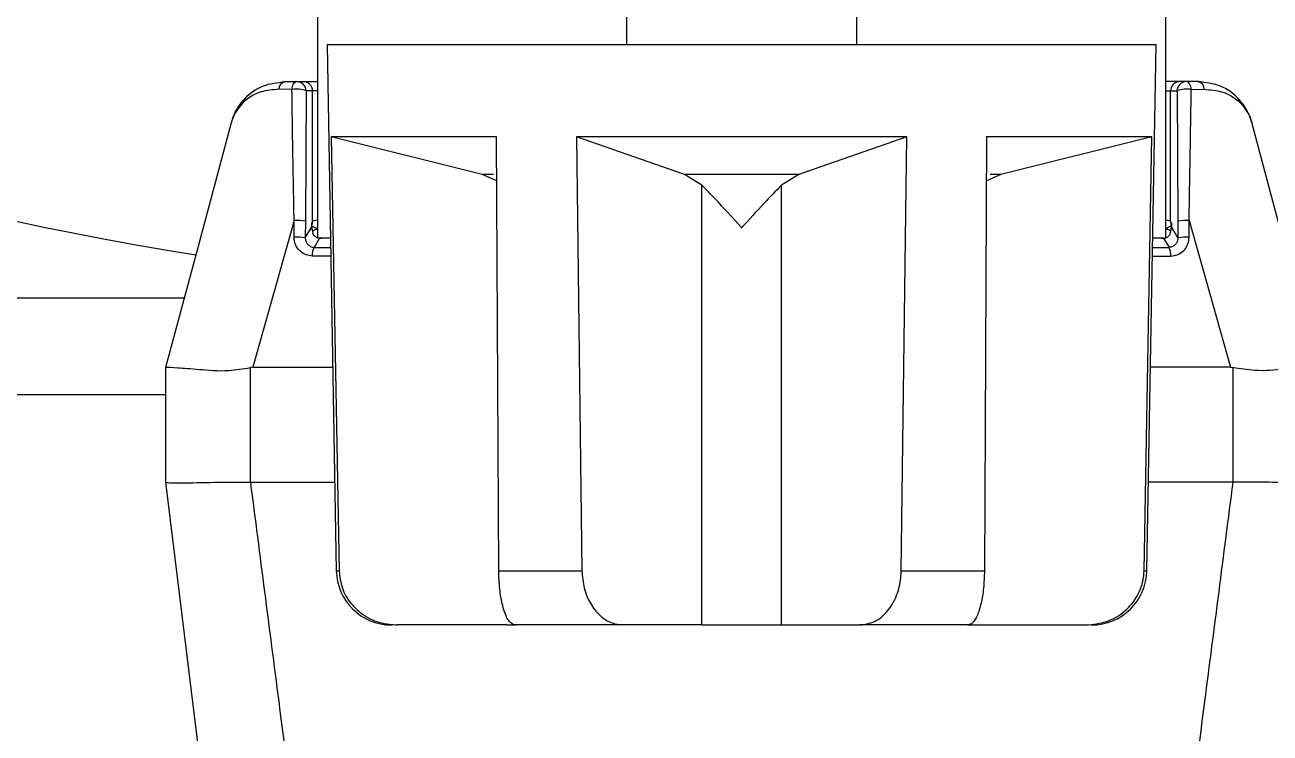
# Model space of a CAD drawing. Extents: x 17.3 to 113.1, y 4.8 to 84.5.
# Drawn here: x 106.195 to 107.546, y 31.674 to 32.443 of the extents above; entities that cross this region are included whole.
import ezdxf

# ---------------------------------------------------------------- set-up
doc = ezdxf.new("R2010")
doc.units = 0
doc.header["$MEASUREMENT"] = 0
doc.layers.add('OBJECT', color=7, linetype='CONTINUOUS')

msp = doc.modelspace()

# ---------------------------------------------------------------- linework, layer by layer
at = {"layer": 'OBJECT'}
for p, q in [((106.5127, 32.2117), (106.5127, 32.563)), ((107.4327, 32.563), (107.4327, 32.2117)), ((106.8477, 32.4853), (106.8477, 32.4215)), ((107.0977, 32.4215), (107.0977, 32.4853)), ((106.5227, 32.4215), (106.5327, 31.8504)), ((107.4227, 32.4215), (106.5227, 32.4215)), ((107.4127, 31.8504), (107.4227, 32.4215)), ((106.4768, 32.3815), (106.4899, 32.3815)), ((106.4899, 32.3815), (106.497, 32.3815)), ((106.497, 32.3815), (106.5126, 32.3815)), ((107.4484, 32.3815), (107.4328, 32.3815)), ((107.4555, 32.3815), (107.4484, 32.3815)), ((107.4686, 32.3815), (107.4555, 32.3815)), ((106.4846, 32.3729), (106.4704, 32.3732)), ((106.4999, 32.3715), (106.4991, 32.2302)), ((106.5069, 32.3715), (106.4999, 32.3715)), ((106.5069, 32.2295), (106.5069, 32.3715)), ((106.5127, 32.3715), (106.5069, 32.3715)), ((107.4327, 32.3715), (107.4384, 32.3715)), ((107.4384, 32.2295), (107.4384, 32.3715)), ((107.4384, 32.3715), (107.4455, 32.3715)), ((107.4455, 32.3715), (107.4463, 32.2302)), ((107.4608, 32.3729), (107.475, 32.3732)), ((106.7067, 32.3215), (106.5272, 32.3215)), ((106.5272, 32.3215), (106.5358, 31.8504)), ((106.6912, 32.2806), (106.5272, 32.3215)), ((106.7091, 31.8504), (106.7067, 32.3215)), ((107.1521, 32.3215), (106.7933, 32.3215)), ((106.7933, 32.3215), (106.7994, 31.8504)), ((106.9106, 32.2806), (106.7933, 32.3215)), ((107.1521, 32.3215), (107.0348, 32.2806)), ((107.146, 31.8504), (107.1521, 32.3215)), ((107.2387, 32.3215), (107.2363, 31.8504)), ((107.4182, 32.3215), (107.2387, 32.3215)), ((107.4182, 32.3215), (107.2542, 32.2806)), ((107.4096, 31.8504), (107.4182, 32.3215)), ((106.7069, 32.2736), (106.6912, 32.2806)), ((106.7032, 32.2806), (106.6912, 32.2806)), ((107.0348, 32.2806), (106.9106, 32.2806)), ((106.9295, 32.2689), (106.9106, 32.2806)), ((107.0348, 32.2806), (107.0159, 32.2689)), ((107.2542, 32.2806), (107.2385, 32.2736)), ((107.2542, 32.2806), (107.2427, 32.2806)), ((106.9295, 31.7915), (106.9295, 32.2689)), ((107.0159, 31.7915), (107.0159, 32.2689)), ((106.4869, 32.2307), (106.442, 32.0715)), ((106.4869, 32.2125), (106.4869, 32.2307)), ((106.4991, 32.2302), (106.499, 32.212)), ((106.5061, 32.2239), (106.5061, 32.2263)), ((106.5062, 32.2282), (106.5069, 32.2295)), ((107.4392, 32.2282), (107.4384, 32.2295)), ((107.4393, 32.2239), (107.4393, 32.2263)), ((107.4463, 32.2302), (107.4463, 32.212)), ((107.4585, 32.2125), (107.4584, 32.2307)), ((107.4584, 32.2307), (107.5034, 32.0715)), ((106.499, 32.212), (106.5061, 32.2239)), ((106.5073, 32.2169), (106.5071, 32.2165)), ((107.4381, 32.2169), (107.4383, 32.2165)), ((107.4463, 32.212), (107.4393, 32.2239)), ((106.5146, 32.2114), (106.5087, 32.2015)), ((106.5147, 32.2114), (106.5146, 32.2114)), ((106.5264, 32.2114), (106.5169, 32.2114)), ((106.5264, 32.2114), (106.5169, 32.2114)), ((106.5169, 32.2114), (106.5169, 32.2114)), ((107.4285, 32.2114), (107.419, 32.2114)), ((107.4285, 32.2114), (107.419, 32.2114)), ((107.4285, 32.2114), (107.4285, 32.2114)), ((107.4307, 32.2114), (107.4308, 32.2114)), ((107.4308, 32.2114), (107.4367, 32.2015)), ((106.5267, 32.1919), (106.5066, 32.1921)), ((107.4187, 32.1919), (107.4388, 32.1921)), ((106.3678, 32.1465), (104.7759, 32.1465)), ((106.3477, 31.9465), (106.3477, 32.0715)), ((106.3477, 32.0715), (106.3477, 32.0715)), ((106.442, 32.0715), (106.4392, 32.071)), ((106.4392, 32.071), (106.4392, 31.9465)), ((106.442, 32.0715), (106.5288, 32.0715)), ((107.5034, 32.0715), (107.4166, 32.0715)), ((107.5034, 32.0715), (107.5061, 32.071)), ((107.5061, 32.071), (107.5061, 31.9465)), ((104.7759, 32.0416), (106.3477, 32.0416)), ((106.3477, 31.9465), (106.3477, 31.9465)), ((106.3831, 31.6578), (106.3477, 31.9465)), ((106.4392, 31.9465), (106.4394, 31.9465)), ((106.4394, 31.9465), (106.531, 31.9465)), ((107.506, 31.9465), (107.4144, 31.9465)), ((107.5061, 31.9465), (107.506, 31.9465)), ((106.5327, 31.8504), (106.5358, 31.8504)), ((106.7091, 31.8504), (106.7994, 31.8504)), ((107.146, 31.8504), (107.2363, 31.8504)), ((107.4096, 31.8504), (107.4127, 31.8504)), ((106.7176, 31.7915), (106.5988, 31.7915)), ((106.7176, 31.7915), (106.7275, 31.7915)), ((106.8445, 31.7915), (106.727, 31.7915)), ((106.9295, 31.7915), (106.8445, 31.7915)), ((106.9295, 31.7915), (107.0159, 31.7915)), ((107.0159, 31.7915), (107.1009, 31.7915)), ((107.2184, 31.7915), (107.1009, 31.7915)), ((107.2179, 31.7915), (107.2278, 31.7915)), ((107.2278, 31.7915), (107.3466, 31.7915))]:
    msp.add_line(p, q, dxfattribs=at)
at = {"layer": 'OBJECT', "flags": 128}
for points in [[(106.4846, 32.3729), (106.4848, 32.3746), (106.4852, 32.3763), (106.4857, 32.3777), (106.4864, 32.379), (106.4871, 32.3801), (106.488, 32.3808), (106.4889, 32.3813), (106.4899, 32.3815)], [(107.4608, 32.3729), (107.4606, 32.3746), (107.4602, 32.3763), (107.4597, 32.3777), (107.459, 32.379), (107.4582, 32.3801), (107.4574, 32.3808), (107.4565, 32.3813), (107.4555, 32.3815)], [(106.3477, 32.0715), (106.3833, 32.2042), (106.4188, 32.337)], [(107.5977, 32.0715), (107.5621, 32.2042), (107.5265, 32.337)]]:
    msp.add_lwpolyline(points, dxfattribs=at)
at = {"layer": 'OBJECT'}
for centre, radius, start, end in [((106.9727, 35.9065), 3.76, 196.2407, 260.9363), ((106.4785, 32.3735), 0.00813, 102.1923, 182.43), ((106.4899, 32.3715), 0.00999, 359.9595, 89.9642), ((106.497, 32.3715), 0.00999, 359.9595, 89.9642), ((107.4484, 32.3715), 0.00999, 90.0358, 180.0405), ((107.4555, 32.3715), 0.00999, 90.0358, 180.0405), ((107.4669, 32.3735), 0.00813, 357.57, 77.8077), ((106.4768, 32.3215), 0.06, 120.6343, 140.784), ((106.4896, 32.3437), 0.0296, 69.6976, 99.7764), ((107.4558, 32.3437), 0.0296, 80.2236, 110.3024), ((107.4686, 32.3215), 0.06, 41.5897, 59.3657), ((107.4686, 32.3215), 0.06, 15, 18.0174), ((106.4901, 32.1629), 0.0678, 82.3907, 92.677), ((106.497, 32.2294), 0.00992, 336.651, 0.2699), ((107.4484, 32.2294), 0.00992, 179.7301, 203.349), ((107.4553, 32.1629), 0.0678, 87.323, 97.6093), ((106.4901, 32.1448), 0.0678, 82.3902, 92.6772), ((107.4553, 32.1448), 0.0678, 87.3228, 97.6098), ((106.5219, 32.1937), 0.0153, 149.2116, 185.9972), ((107.4235, 32.1937), 0.0153, 354.0028, 30.7884), ((106.5927, 31.8515), 0.06, 181, 270), ((107.3527, 31.8515), 0.06, 270, 359)]:
    msp.add_arc(centre, radius, start, end, dxfattribs=at)
for centre, major_axis, ratio, start_param, end_param in [((106.4937, 32.2406), (-0.008, 0.0234), 0.411517, 3.54502, 3.919031), ((106.5036, 32.2406), (-0.002, 0.016), 0.100662, 3.339482, 3.812184), ((106.5219, 32.2294), (0.015, 0), 0.145814, 2.233983, 3.089233), ((107.4235, 32.2294), (0.015, 0), 0.145814, 0.05236, 0.90761), ((107.4418, 32.2406), (0.002, 0.016), 0.100662, 2.471001, 2.943703), ((107.4517, 32.2406), (0.008, 0.0234), 0.411517, 2.364154, 2.738165), ((106.5124, 32.2177), (-0.004, 0.0117), 0.411517, 0.876129, 1.497694), ((107.433, 32.2177), (0.004, 0.0117), 0.411517, 4.785491, 5.407056), ((106.9727, 32.3918), (2.2237, 0), 0.08749, 4.50219, 4.510381), ((106.5169, 32.2131), (0.02, 0), 0.087489, 4.599764, 4.712389), ((106.9727, 32.3918), (2.2237, 0), 0.08749, 4.914397, 4.922588), ((107.4285, 32.2131), (0.02, 0), 0.087489, 4.712389, 4.825014)]:
    msp.add_ellipse(centre, major_axis=major_axis, ratio=ratio, start_param=start_param, end_param=end_param, dxfattribs=at)
for points, knots in [([(106.4188, 32.337), (106.4189, 32.3371), (106.4191, 32.3379), (106.4198, 32.3405), (106.4229, 32.349), (106.4319, 32.3633), (106.4504, 32.3781), (106.4688, 32.3805), (106.4768, 32.3815)], [0, 0, 0, 0, 0.0036605, 0.0349635, 0.1124887, 0.381453, 0.7324431, 1, 1, 1, 1]), ([(107.5265, 32.337), (107.5265, 32.3371), (107.5263, 32.3379), (107.5256, 32.3405), (107.5225, 32.349), (107.5134, 32.3633), (107.495, 32.3781), (107.4766, 32.3805), (107.4686, 32.3815)], [0, 0, 0, 0, 0.0036605, 0.0349635, 0.1124887, 0.381453, 0.7324431, 1, 1, 1, 1]), ([(106.4704, 32.3732), (106.4637, 32.3726), (106.4467, 32.3711), (106.4287, 32.3579), (106.4211, 32.3448), (106.419, 32.3377), (106.4189, 32.3371), (106.4188, 32.337)], [0, 0, 0, 0, 0.2447435, 0.6267288, 0.9679279, 0.9961443, 1, 1, 1, 1]), ([(106.4869, 32.2307), (106.4868, 32.2374), (106.4862, 32.2706), (106.4853, 32.3182), (106.4848, 32.3587), (106.4846, 32.3729)], [0, 0, 0, 0, 0.13968, 0.698662, 1, 1, 1, 1]), ([(107.4584, 32.2307), (107.4586, 32.2374), (107.4592, 32.2706), (107.46, 32.3182), (107.4606, 32.3587), (107.4608, 32.3729)], [0, 0, 0, 0, 0.13968, 0.698662, 1, 1, 1, 1]), ([(107.475, 32.3732), (107.4817, 32.3726), (107.4987, 32.3711), (107.5167, 32.3579), (107.5243, 32.3448), (107.5264, 32.3377), (107.5265, 32.3371), (107.5265, 32.337)], [0, 0, 0, 0, 0.2447435, 0.6267288, 0.9679279, 0.9961443, 1, 1, 1, 1]), ([(106.9727, 32.2227), (106.9726, 32.2228), (106.963, 32.2334), (106.9477, 32.2506), (106.9343, 32.2641), (106.9295, 32.2689)], [0, 0, 0, 0, 0.0046085, 0.6476958, 1, 1, 1, 1]), ([(107.0159, 32.2689), (107.0096, 32.2625), (106.996, 32.2487), (106.9808, 32.2317), (106.9728, 32.2228), (106.9727, 32.2227)], [0, 0, 0, 0, 0.458056, 0.995393, 1, 1, 1, 1]), ([(106.5061, 32.2263), (106.5061, 32.2266), (106.5061, 32.2271), (106.5062, 32.2278), (106.5062, 32.2281), (106.5062, 32.2282), (106.5062, 32.2282)], [0, 0, 0, 0, 0.441092, 0.8220255, 0.9392836, 1, 1, 1, 1]), ([(107.4393, 32.2263), (107.4392, 32.2266), (107.4392, 32.2271), (107.4392, 32.2278), (107.4392, 32.2281), (107.4392, 32.2282), (107.4392, 32.2282)], [0, 0, 0, 0, 0.441092, 0.8220255, 0.9392836, 1, 1, 1, 1]), ([(106.5066, 32.1921), (106.5044, 32.1924), (106.4998, 32.1929), (106.4938, 32.1966), (106.4893, 32.202), (106.4872, 32.2077), (106.487, 32.2113), (106.4869, 32.2125)], [0, 0, 0, 0, 0.219062, 0.438015, 0.65921, 0.879994, 1, 1, 1, 1]), ([(106.5059, 32.2249), (106.5061, 32.2249), (106.5067, 32.2247), (106.5098, 32.2231), (106.5119, 32.2213), (106.5126, 32.2214), (106.5127, 32.2214)], [0, 0, 0, 0, 0.276386, 0.5617649, 0.9092975, 1, 1, 1, 1]), ([(106.5068, 32.2192), (106.5075, 32.2197), (106.5091, 32.2208), (106.5114, 32.2216), (106.5128, 32.2213), (106.513, 32.2213)], [0, 0, 0, 0, 0.371609, 0.901161, 1, 1, 1, 1]), ([(106.5146, 32.2114), (106.5141, 32.2114), (106.5128, 32.2115), (106.5107, 32.2123), (106.5085, 32.214), (106.5076, 32.2155), (106.5071, 32.2165)], [0, 0, 0, 0, 0.116464, 0.269453, 0.542699, 1, 1, 1, 1]), ([(107.4308, 32.2114), (107.4313, 32.2114), (107.4326, 32.2115), (107.4346, 32.2123), (107.4369, 32.214), (107.4378, 32.2155), (107.4383, 32.2165)], [0, 0, 0, 0, 0.116464, 0.269453, 0.542699, 1, 1, 1, 1]), ([(107.4395, 32.2249), (107.4393, 32.2249), (107.4387, 32.2247), (107.4356, 32.2231), (107.4335, 32.2213), (107.4328, 32.2214), (107.4327, 32.2214)], [0, 0, 0, 0, 0.276386, 0.5617649, 0.9092975, 1, 1, 1, 1]), ([(107.4331, 32.2212), (107.4337, 32.2212), (107.4353, 32.2212), (107.4374, 32.2203), (107.4384, 32.2193), (107.4388, 32.219)], [0, 0, 0, 0, 0.2858421, 0.7854336, 1, 1, 1, 1]), ([(107.4388, 32.1921), (107.441, 32.1924), (107.4456, 32.1929), (107.4516, 32.1966), (107.4561, 32.202), (107.4582, 32.2077), (107.4584, 32.2113), (107.4585, 32.2125)], [0, 0, 0, 0, 0.219062, 0.438015, 0.65921, 0.879994, 1, 1, 1, 1]), ([(106.499, 32.212), (106.4991, 32.2108), (106.4994, 32.2084), (106.5011, 32.2053), (106.5038, 32.2028), (106.5065, 32.2017), (106.5082, 32.2016), (106.5087, 32.2015)], [0, 0, 0, 0, 0.2189948, 0.4375087, 0.669167, 0.9071895, 1, 1, 1, 1]), ([(106.5169, 32.2114), (106.5167, 32.2114), (106.516, 32.2114), (106.5152, 32.2114), (106.5147, 32.2114)], [0, 0, 0, 0, 0.250066, 1, 1, 1, 1]), ([(107.4307, 32.2114), (107.4305, 32.2114), (107.4298, 32.2114), (107.4291, 32.2114), (107.4285, 32.2114)], [0, 0, 0, 0, 0.250032, 1, 1, 1, 1]), ([(107.4463, 32.212), (107.4462, 32.2108), (107.446, 32.2084), (107.4443, 32.2053), (107.4416, 32.2028), (107.4389, 32.2017), (107.4372, 32.2016), (107.4367, 32.2015)], [0, 0, 0, 0, 0.2189948, 0.4375087, 0.669167, 0.9071895, 1, 1, 1, 1]), ([(106.3477, 32.0715), (106.3479, 32.0715), (106.3487, 32.0717), (106.3587, 32.0709), (106.3825, 32.0694), (106.4112, 32.0663), (106.4314, 32.0697), (106.4392, 32.071)], [0, 0, 0, 0, 0.097509, 0.351331, 0.599304, 0.843154, 1, 1, 1, 1]), ([(107.5977, 32.0715), (107.5975, 32.0715), (107.5967, 32.0717), (107.5867, 32.0709), (107.5629, 32.0694), (107.5342, 32.0663), (107.514, 32.0697), (107.5061, 32.071)], [0, 0, 0, 0, 0.097509, 0.351331, 0.599304, 0.843154, 1, 1, 1, 1]), ([(106.3477, 31.9465), (106.3491, 31.9462), (106.3518, 31.9456), (106.3726, 31.9458), (106.4023, 31.9466), (106.4272, 31.9465), (106.4392, 31.9465)], [0, 0, 0, 0, 0.253583, 0.507165, 0.760847, 1, 1, 1, 1]), ([(106.4394, 31.9465), (106.4497, 31.8672), (106.4673, 31.7307), (106.4849, 31.5943), (106.4922, 31.5372)], [0, 0, 0, 0, 0.5814499, 1, 1, 1, 1]), ([(107.506, 31.9465), (107.4957, 31.8672), (107.4781, 31.7307), (107.4605, 31.5943), (107.4531, 31.5372)], [0, 0, 0, 0, 0.5814499, 1, 1, 1, 1]), ([(107.5977, 31.9465), (107.5963, 31.9462), (107.5936, 31.9456), (107.5728, 31.9458), (107.5431, 31.9466), (107.5182, 31.9465), (107.5061, 31.9465)], [0, 0, 0, 0, 0.253583, 0.507165, 0.760847, 1, 1, 1, 1]), ([(106.5358, 31.8504), (106.5365, 31.844), (106.538, 31.8312), (106.548, 31.8142), (106.5626, 31.801), (106.5804, 31.7929), (106.5929, 31.7919), (106.5988, 31.7915)], [0, 0, 0, 0, 0.198026, 0.395861, 0.598898, 0.81482, 1, 1, 1, 1]), ([(106.727, 31.7915), (106.7248, 31.7922), (106.7205, 31.7937), (106.7148, 31.8055), (106.7109, 31.8225), (106.7093, 31.8386), (106.7091, 31.8479), (106.7091, 31.8504)], [0, 0, 0, 0, 0.241745, 0.484005, 0.711795, 0.922051, 1, 1, 1, 1]), ([(106.7994, 31.8504), (106.7999, 31.844), (106.801, 31.8312), (106.8081, 31.8142), (106.8186, 31.801), (106.8313, 31.7929), (106.8403, 31.7919), (106.8445, 31.7915)], [0, 0, 0, 0, 0.198026, 0.395861, 0.598898, 0.81482, 1, 1, 1, 1]), ([(107.1009, 31.7915), (107.1064, 31.7922), (107.1173, 31.7937), (107.1315, 31.8055), (107.1415, 31.8225), (107.1455, 31.8386), (107.1459, 31.8479), (107.146, 31.8504)], [0, 0, 0, 0, 0.241745, 0.484005, 0.711796, 0.922051, 1, 1, 1, 1]), ([(107.2363, 31.8504), (107.2361, 31.844), (107.2357, 31.8312), (107.2328, 31.8142), (107.2287, 31.801), (107.2236, 31.7929), (107.2201, 31.7919), (107.2184, 31.7915)], [0, 0, 0, 0, 0.198026, 0.39586, 0.598898, 0.81482, 1, 1, 1, 1]), ([(107.3466, 31.7915), (107.3542, 31.7922), (107.3694, 31.7937), (107.3894, 31.8055), (107.4033, 31.8225), (107.4089, 31.8386), (107.4095, 31.8479), (107.4096, 31.8504)], [0, 0, 0, 0, 0.241745, 0.484005, 0.711795, 0.922051, 1, 1, 1, 1])]:
    msp.add_open_spline(points, degree=3, knots=knots, dxfattribs=at)

doc.saveas('drawing.dxf')
